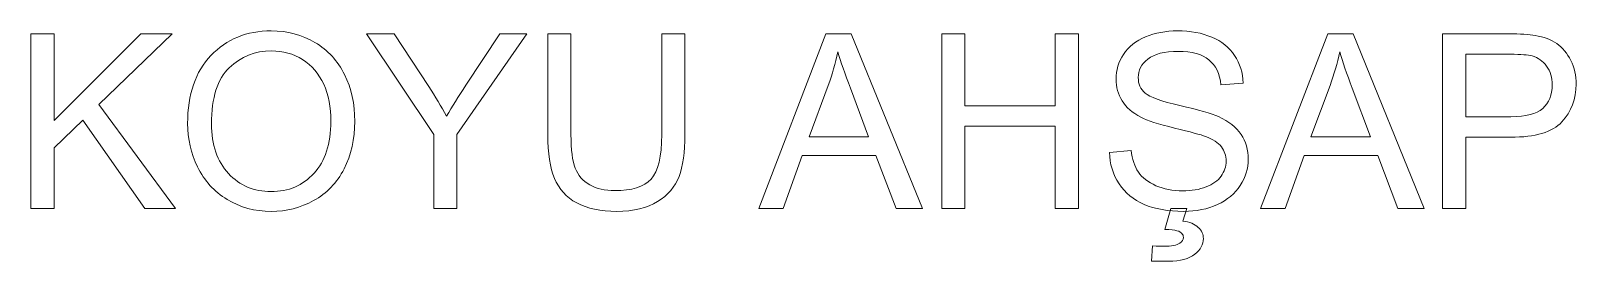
# Model space of a CAD drawing. Header units: millimetres. Extents: x -1381 to 521, y -496 to 496.
# Drawn here: x -1381.3 to -1046.3, y 373.7 to 423.7 of the extents above; entities that cross this region are included whole.
import ezdxf

# ---------------------------------------------------------------- set-up
doc = ezdxf.new("R2010")
doc.units = ezdxf.units.MM
doc.header["$MEASUREMENT"] = 0
doc.layers.add('layer 1', color=7, linetype='Continuous')

msp = doc.modelspace()

# ---------------------------------------------------------------- linework, layer by layer
at = {"layer": 'layer 1', "color": 250, "lineweight": 9}
for points, knots in [([(-1381.2794, 385.1289), (-1381.2794, 385.1289), (-1381.2794, 423.0173), (-1381.2794, 423.0173), (-1381.2794, 423.0173), (-1381.2794, 423.0173), (-1376.2523, 423.0173), (-1376.2523, 423.0173), (-1376.2523, 423.0173), (-1376.2523, 423.0173), (-1376.2523, 404.2318), (-1376.2523, 404.2318), (-1376.2523, 404.2318), (-1376.2523, 404.2318), (-1357.4316, 423.0173), (-1357.4316, 423.0173), (-1357.4316, 423.0173), (-1357.4316, 423.0173), (-1350.6406, 423.0173), (-1350.6406, 423.0173), (-1350.6406, 423.0173), (-1350.6406, 423.0173), (-1366.5333, 407.6538), (-1366.5333, 407.6538), (-1366.5333, 407.6538), (-1366.5333, 407.6538), (-1349.9527, 385.1289), (-1349.9527, 385.1289), (-1349.9527, 385.1289), (-1349.9527, 385.1289), (-1356.5673, 385.1289), (-1356.5673, 385.1289), (-1356.5673, 385.1289), (-1356.5673, 385.1289), (-1370.0522, 404.2495), (-1370.0522, 404.2495), (-1370.0522, 404.2495), (-1370.0522, 404.2495), (-1376.2523, 398.2522), (-1376.2523, 398.2522), (-1376.2523, 398.2522), (-1376.2523, 398.2522), (-1376.2523, 385.1289), (-1376.2523, 385.1289), (-1376.2523, 385.1289), (-1376.2523, 385.1289), (-1381.2794, 385.1289), (-1381.2794, 385.1289)], [0, 0, 0, 0, 0.07692308, 0.07692308, 0.07692308, 0.07692308, 0.15384615, 0.15384615, 0.15384615, 0.15384615, 0.23076923, 0.23076923, 0.23076923, 0.23076923, 0.30769231, 0.30769231, 0.30769231, 0.30769231, 0.38461538, 0.38461538, 0.38461538, 0.38461538, 0.46153846, 0.46153846, 0.46153846, 0.46153846, 0.53846154, 0.53846154, 0.53846154, 0.53846154, 0.61538462, 0.61538462, 0.61538462, 0.61538462, 0.69230769, 0.69230769, 0.69230769, 0.69230769, 0.76923077, 0.76923077, 0.76923077, 0.76923077, 0.84615385, 0.84615385, 0.84615385, 0.84615385, 1, 1, 1, 1]), ([(-1347.3069, 403.5704), (-1347.3069, 409.8498), (-1345.6136, 414.7711), (-1342.2357, 418.3253), (-1342.2357, 418.3253), (-1338.8579, 421.8795), (-1334.5011, 423.6523), (-1329.1565, 423.6523), (-1329.1565, 423.6523), (-1325.6551, 423.6523), (-1322.5066, 422.8144), (-1319.6932, 421.1475), (-1319.6932, 421.1475), (-1316.8886, 419.4807), (-1314.7455, 417.1523), (-1313.2726, 414.1625), (-1313.2726, 414.1625), (-1311.7998, 411.1815), (-1311.059, 407.7949), (-1311.059, 404.0113), (-1311.059, 404.0113), (-1311.059, 400.1749), (-1311.8351, 396.7353), (-1313.3873, 393.7102), (-1313.3873, 393.7102), (-1314.9395, 390.6763), (-1317.1356, 388.3833), (-1319.9754, 386.8311), (-1319.9754, 386.8311), (-1322.8241, 385.27), (-1325.8933, 384.4939), (-1329.1829, 384.4939), (-1329.1829, 384.4939), (-1332.7548, 384.4939), (-1335.9386, 385.3582), (-1338.752, 387.078), (-1338.752, 387.078), (-1341.5566, 388.7978), (-1343.6909, 391.1437), (-1345.1373, 394.1247), (-1345.1373, 394.1247), (-1346.5837, 397.0969), (-1347.3069, 400.2454), (-1347.3069, 403.5704)], [0, 0, 0, 0, 0.08333333, 0.08333333, 0.08333333, 0.08333333, 0.16666667, 0.16666667, 0.16666667, 0.16666667, 0.25, 0.25, 0.25, 0.25, 0.33333333, 0.33333333, 0.33333333, 0.33333333, 0.41666667, 0.41666667, 0.41666667, 0.41666667, 0.5, 0.5, 0.5, 0.5, 0.58333333, 0.58333333, 0.58333333, 0.58333333, 0.66666667, 0.66666667, 0.66666667, 0.66666667, 0.75, 0.75, 0.75, 0.75, 0.83333333, 0.83333333, 0.83333333, 0.83333333, 1, 1, 1, 1]), ([(-1293.9316, 385.1289), (-1293.9316, 385.1289), (-1293.9316, 401.1803), (-1293.9316, 401.1803), (-1293.9316, 401.1803), (-1293.9316, 401.1803), (-1308.5366, 423.0173), (-1308.5366, 423.0173), (-1308.5366, 423.0173), (-1308.5366, 423.0173), (-1302.5041, 423.0173), (-1302.5041, 423.0173), (-1302.5041, 423.0173), (-1302.5041, 423.0173), (-1295.0164, 411.552), (-1295.0164, 411.552), (-1295.0164, 411.552), (-1293.6229, 409.4265), (-1292.3264, 407.301), (-1291.1446, 405.1754), (-1291.1446, 405.1754), (-1289.9893, 407.1599), (-1288.587, 409.3824), (-1286.9554, 411.8518), (-1286.9554, 411.8518), (-1286.9554, 411.8518), (-1279.6176, 423.0173), (-1279.6176, 423.0173), (-1279.6176, 423.0173), (-1279.6176, 423.0173), (-1273.7703, 423.0173), (-1273.7703, 423.0173), (-1273.7703, 423.0173), (-1273.7703, 423.0173), (-1288.9045, 401.1803), (-1288.9045, 401.1803), (-1288.9045, 401.1803), (-1288.9045, 401.1803), (-1288.9045, 385.1289), (-1288.9045, 385.1289), (-1288.9045, 385.1289), (-1288.9045, 385.1289), (-1293.9316, 385.1289), (-1293.9316, 385.1289)], [0, 0, 0, 0, 0.08333333, 0.08333333, 0.08333333, 0.08333333, 0.16666667, 0.16666667, 0.16666667, 0.16666667, 0.25, 0.25, 0.25, 0.25, 0.33333333, 0.33333333, 0.33333333, 0.33333333, 0.41666667, 0.41666667, 0.41666667, 0.41666667, 0.5, 0.5, 0.5, 0.5, 0.58333333, 0.58333333, 0.58333333, 0.58333333, 0.66666667, 0.66666667, 0.66666667, 0.66666667, 0.75, 0.75, 0.75, 0.75, 0.83333333, 0.83333333, 0.83333333, 0.83333333, 1, 1, 1, 1]), ([(-1244.4986, 423.0173), (-1244.4986, 423.0173), (-1239.4715, 423.0173), (-1239.4715, 423.0173), (-1239.4715, 423.0173), (-1239.4715, 423.0173), (-1239.4715, 401.1362), (-1239.4715, 401.1362), (-1239.4715, 401.1362), (-1239.4715, 397.3262), (-1239.9036, 394.3011), (-1240.7591, 392.061), (-1240.7591, 392.061), (-1241.6234, 389.8296), (-1243.1757, 388.004), (-1245.4158, 386.6017), (-1245.4158, 386.6017), (-1247.6648, 385.1995), (-1250.6016, 384.4939), (-1254.2529, 384.4939), (-1254.2529, 384.4939), (-1257.7895, 384.4939), (-1260.6911, 385.1024), (-1262.9401, 386.3283), (-1262.9401, 386.3283), (-1265.1978, 387.5542), (-1266.803, 389.3181), (-1267.7643, 391.6377), (-1267.7643, 391.6377), (-1268.7256, 393.9571), (-1269.2107, 397.1234), (-1269.2107, 401.1362), (-1269.2107, 401.1362), (-1269.2107, 401.1362), (-1269.2107, 423.0173), (-1269.2107, 423.0173), (-1269.2107, 423.0173), (-1269.2107, 423.0173), (-1264.1836, 423.0173), (-1264.1836, 423.0173), (-1264.1836, 423.0173), (-1264.1836, 423.0173), (-1264.1836, 401.145), (-1264.1836, 401.145), (-1264.1836, 401.145), (-1264.1836, 397.8554), (-1263.8749, 395.4211), (-1263.2664, 393.869), (-1263.2664, 393.869), (-1262.6578, 392.3079), (-1261.6171, 391.0997), (-1260.1266, 390.2618), (-1260.1266, 390.2618), (-1258.645, 389.4152), (-1256.8282, 388.9918), (-1254.685, 388.9918), (-1254.685, 388.9918), (-1251.0162, 388.9918), (-1248.3968, 389.8296), (-1246.8357, 391.4965), (-1246.8357, 391.4965), (-1245.2747, 393.1722), (-1244.4986, 396.3825), (-1244.4986, 401.145), (-1244.4986, 401.145), (-1244.4986, 401.145), (-1244.4986, 423.0173), (-1244.4986, 423.0173)], [0, 0, 0, 0, 0.05555556, 0.05555556, 0.05555556, 0.05555556, 0.11111111, 0.11111111, 0.11111111, 0.11111111, 0.16666667, 0.16666667, 0.16666667, 0.16666667, 0.22222222, 0.22222222, 0.22222222, 0.22222222, 0.27777778, 0.27777778, 0.27777778, 0.27777778, 0.33333333, 0.33333333, 0.33333333, 0.33333333, 0.38888889, 0.38888889, 0.38888889, 0.38888889, 0.44444444, 0.44444444, 0.44444444, 0.44444444, 0.5, 0.5, 0.5, 0.5, 0.55555556, 0.55555556, 0.55555556, 0.55555556, 0.61111111, 0.61111111, 0.61111111, 0.61111111, 0.66666667, 0.66666667, 0.66666667, 0.66666667, 0.72222222, 0.72222222, 0.72222222, 0.72222222, 0.77777778, 0.77777778, 0.77777778, 0.77777778, 0.83333333, 0.83333333, 0.83333333, 0.83333333, 0.88888889, 0.88888889, 0.88888889, 0.88888889, 1, 1, 1, 1]), ([(-1223.473, 385.1289), (-1223.473, 385.1289), (-1208.9385, 423.0173), (-1208.9385, 423.0173), (-1208.9385, 423.0173), (-1208.9385, 423.0173), (-1203.4264, 423.0173), (-1203.4264, 423.0173), (-1203.4264, 423.0173), (-1203.4264, 423.0173), (-1188.0011, 385.1289), (-1188.0011, 385.1289), (-1188.0011, 385.1289), (-1188.0011, 385.1289), (-1193.7073, 385.1289), (-1193.7073, 385.1289), (-1193.7073, 385.1289), (-1193.7073, 385.1289), (-1198.0906, 396.6118), (-1198.0906, 396.6118), (-1198.0906, 396.6118), (-1198.0906, 396.6118), (-1214.045, 396.6118), (-1214.045, 396.6118), (-1214.045, 396.6118), (-1214.045, 396.6118), (-1218.1548, 385.1289), (-1218.1548, 385.1289), (-1218.1548, 385.1289), (-1218.1548, 385.1289), (-1223.473, 385.1289), (-1223.473, 385.1289)], [0, 0, 0, 0, 0.11111111, 0.11111111, 0.11111111, 0.11111111, 0.22222222, 0.22222222, 0.22222222, 0.22222222, 0.33333333, 0.33333333, 0.33333333, 0.33333333, 0.44444444, 0.44444444, 0.44444444, 0.44444444, 0.55555556, 0.55555556, 0.55555556, 0.55555556, 0.66666667, 0.66666667, 0.66666667, 0.66666667, 0.77777778, 0.77777778, 0.77777778, 0.77777778, 1, 1, 1, 1]), ([(-1183.8119, 385.1289), (-1183.8119, 385.1289), (-1183.8119, 423.0173), (-1183.8119, 423.0173), (-1183.8119, 423.0173), (-1183.8119, 423.0173), (-1178.7849, 423.0173), (-1178.7849, 423.0173), (-1178.7849, 423.0173), (-1178.7849, 423.0173), (-1178.7849, 407.4068), (-1178.7849, 407.4068), (-1178.7849, 407.4068), (-1178.7849, 407.4068), (-1159.2057, 407.4068), (-1159.2057, 407.4068), (-1159.2057, 407.4068), (-1159.2057, 407.4068), (-1159.2057, 423.0173), (-1159.2057, 423.0173), (-1159.2057, 423.0173), (-1159.2057, 423.0173), (-1154.1786, 423.0173), (-1154.1786, 423.0173), (-1154.1786, 423.0173), (-1154.1786, 423.0173), (-1154.1786, 385.1289), (-1154.1786, 385.1289), (-1154.1786, 385.1289), (-1154.1786, 385.1289), (-1159.2057, 385.1289), (-1159.2057, 385.1289), (-1159.2057, 385.1289), (-1159.2057, 385.1289), (-1159.2057, 402.9618), (-1159.2057, 402.9618), (-1159.2057, 402.9618), (-1159.2057, 402.9618), (-1178.7849, 402.9618), (-1178.7849, 402.9618), (-1178.7849, 402.9618), (-1178.7849, 402.9618), (-1178.7849, 385.1289), (-1178.7849, 385.1289), (-1178.7849, 385.1289), (-1178.7849, 385.1289), (-1183.8119, 385.1289), (-1183.8119, 385.1289)], [0, 0, 0, 0, 0.07692308, 0.07692308, 0.07692308, 0.07692308, 0.15384615, 0.15384615, 0.15384615, 0.15384615, 0.23076923, 0.23076923, 0.23076923, 0.23076923, 0.30769231, 0.30769231, 0.30769231, 0.30769231, 0.38461538, 0.38461538, 0.38461538, 0.38461538, 0.46153846, 0.46153846, 0.46153846, 0.46153846, 0.53846154, 0.53846154, 0.53846154, 0.53846154, 0.61538462, 0.61538462, 0.61538462, 0.61538462, 0.69230769, 0.69230769, 0.69230769, 0.69230769, 0.76923077, 0.76923077, 0.76923077, 0.76923077, 0.84615385, 0.84615385, 0.84615385, 0.84615385, 1, 1, 1, 1]), ([(-1147.4493, 397.2997), (-1147.4493, 397.2997), (-1142.7397, 397.7231), (-1142.7397, 397.7231), (-1142.7397, 397.7231), (-1142.5193, 395.8181), (-1141.9989, 394.257), (-1141.1787, 393.0311), (-1141.1787, 393.0311), (-1140.3585, 391.814), (-1139.0885, 390.8262), (-1137.3687, 390.0678), (-1137.3687, 390.0678), (-1135.6489, 389.3181), (-1133.7086, 388.9389), (-1131.5567, 388.9389), (-1131.5567, 388.9389), (-1129.6429, 388.9389), (-1127.9583, 389.2211), (-1126.4943, 389.7944), (-1126.4943, 389.7944), (-1125.0303, 390.3677), (-1123.9455, 391.1526), (-1123.2311, 392.1492), (-1123.2311, 392.1492), (-1122.5167, 393.1458), (-1122.1551, 394.2306), (-1122.1551, 395.3946), (-1122.1551, 395.3946), (-1122.1551, 396.5765), (-1122.4991, 397.6084), (-1123.187, 398.4992), (-1123.187, 398.4992), (-1123.8749, 399.3811), (-1125.0127, 400.122), (-1126.6002, 400.7305), (-1126.6002, 400.7305), (-1127.6144, 401.1186), (-1129.8633, 401.7359), (-1133.347, 402.5738), (-1133.347, 402.5738), (-1136.8307, 403.4116), (-1139.2649, 404.1966), (-1140.6584, 404.9374), (-1140.6584, 404.9374), (-1142.4663, 405.8899), (-1143.8069, 407.0717), (-1144.6888, 408.474), (-1144.6888, 408.474), (-1145.5796, 409.8763), (-1146.0206, 411.455), (-1146.0206, 413.1924), (-1146.0206, 413.1924), (-1146.0206, 415.115), (-1145.4738, 416.9054), (-1144.389, 418.5633), (-1144.389, 418.5633), (-1143.3042, 420.2302), (-1141.7255, 421.4915), (-1139.6353, 422.3558), (-1139.6353, 422.3558), (-1137.5539, 423.22), (-1135.2344, 423.6523), (-1132.6856, 423.6523), (-1132.6856, 423.6523), (-1129.881, 423.6523), (-1127.4027, 423.2025), (-1125.2596, 422.2941), (-1125.2596, 422.2941), (-1123.1165, 421.3945), (-1121.4672, 420.0627), (-1120.3119, 418.2988), (-1120.3119, 418.2988), (-1119.1565, 416.5438), (-1118.5392, 414.5506), (-1118.451, 412.3281), (-1118.451, 412.3281), (-1118.451, 412.3281), (-1123.2664, 411.9577), (-1123.2664, 411.9577), (-1123.2664, 411.9577), (-1123.5222, 414.3477), (-1124.3953, 416.1557), (-1125.8858, 417.3728), (-1125.8858, 417.3728), (-1127.3763, 418.5987), (-1129.5811, 419.2073), (-1132.4915, 419.2073), (-1132.4915, 419.2073), (-1135.5254, 419.2073), (-1137.7391, 418.6516), (-1139.1238, 417.5404), (-1139.1238, 417.5404), (-1140.5084, 416.4291), (-1141.2052, 415.0886), (-1141.2052, 413.5187), (-1141.2052, 413.5187), (-1141.2052, 412.1605), (-1140.7113, 411.0404), (-1139.7323, 410.1585), (-1139.7323, 410.1585), (-1138.7622, 409.2854), (-1136.2486, 408.377), (-1132.174, 407.4597), (-1132.174, 407.4597), (-1128.0995, 406.5337), (-1125.3037, 405.7311), (-1123.7867, 405.0432), (-1123.7867, 405.0432), (-1121.5907, 404.029), (-1119.9591, 402.7502), (-1118.9096, 401.1891), (-1118.9096, 401.1891), (-1117.8601, 399.6369), (-1117.3397, 397.8465), (-1117.3397, 395.8181), (-1117.3397, 395.8181), (-1117.3397, 393.7984), (-1117.913, 391.9111), (-1119.0683, 390.1295), (-1119.0683, 390.1295), (-1120.2237, 388.348), (-1121.8729, 386.9633), (-1124.0337, 385.9756), (-1124.0337, 385.9756), (-1126.1945, 384.9878), (-1128.6198, 384.4939), (-1131.3274, 384.4939), (-1131.3274, 384.4939), (-1134.7493, 384.4939), (-1137.6156, 384.9966), (-1139.9263, 385.9932), (-1139.9263, 385.9932), (-1142.2459, 386.9898), (-1144.0538, 388.4891), (-1145.3679, 390.4999), (-1145.3679, 390.4999), (-1146.6909, 392.502), (-1147.3788, 394.7686), (-1147.4493, 397.2997)], [0, 0, 0, 0, 0.02777778, 0.02777778, 0.02777778, 0.02777778, 0.05555556, 0.05555556, 0.05555556, 0.05555556, 0.08333333, 0.08333333, 0.08333333, 0.08333333, 0.11111111, 0.11111111, 0.11111111, 0.11111111, 0.13888889, 0.13888889, 0.13888889, 0.13888889, 0.16666667, 0.16666667, 0.16666667, 0.16666667, 0.19444444, 0.19444444, 0.19444444, 0.19444444, 0.22222222, 0.22222222, 0.22222222, 0.22222222, 0.25, 0.25, 0.25, 0.25, 0.27777778, 0.27777778, 0.27777778, 0.27777778, 0.30555556, 0.30555556, 0.30555556, 0.30555556, 0.33333333, 0.33333333, 0.33333333, 0.33333333, 0.36111111, 0.36111111, 0.36111111, 0.36111111, 0.38888889, 0.38888889, 0.38888889, 0.38888889, 0.41666667, 0.41666667, 0.41666667, 0.41666667, 0.44444444, 0.44444444, 0.44444444, 0.44444444, 0.47222222, 0.47222222, 0.47222222, 0.47222222, 0.5, 0.5, 0.5, 0.5, 0.52777778, 0.52777778, 0.52777778, 0.52777778, 0.55555556, 0.55555556, 0.55555556, 0.55555556, 0.58333333, 0.58333333, 0.58333333, 0.58333333, 0.61111111, 0.61111111, 0.61111111, 0.61111111, 0.63888889, 0.63888889, 0.63888889, 0.63888889, 0.66666667, 0.66666667, 0.66666667, 0.66666667, 0.69444444, 0.69444444, 0.69444444, 0.69444444, 0.72222222, 0.72222222, 0.72222222, 0.72222222, 0.75, 0.75, 0.75, 0.75, 0.77777778, 0.77777778, 0.77777778, 0.77777778, 0.80555556, 0.80555556, 0.80555556, 0.80555556, 0.83333333, 0.83333333, 0.83333333, 0.83333333, 0.86111111, 0.86111111, 0.86111111, 0.86111111, 0.88888889, 0.88888889, 0.88888889, 0.88888889, 0.91666667, 0.91666667, 0.91666667, 0.91666667, 0.94444444, 0.94444444, 0.94444444, 0.94444444, 1, 1, 1, 1]), ([(-1114.6675, 385.1289), (-1114.6675, 385.1289), (-1100.133, 423.0173), (-1100.133, 423.0173), (-1100.133, 423.0173), (-1100.133, 423.0173), (-1094.6209, 423.0173), (-1094.6209, 423.0173), (-1094.6209, 423.0173), (-1094.6209, 423.0173), (-1079.1956, 385.1289), (-1079.1956, 385.1289), (-1079.1956, 385.1289), (-1079.1956, 385.1289), (-1084.9018, 385.1289), (-1084.9018, 385.1289), (-1084.9018, 385.1289), (-1084.9018, 385.1289), (-1089.2851, 396.6118), (-1089.2851, 396.6118), (-1089.2851, 396.6118), (-1089.2851, 396.6118), (-1105.2395, 396.6118), (-1105.2395, 396.6118), (-1105.2395, 396.6118), (-1105.2395, 396.6118), (-1109.3493, 385.1289), (-1109.3493, 385.1289), (-1109.3493, 385.1289), (-1109.3493, 385.1289), (-1114.6675, 385.1289), (-1114.6675, 385.1289)], [0, 0, 0, 0, 0.11111111, 0.11111111, 0.11111111, 0.11111111, 0.22222222, 0.22222222, 0.22222222, 0.22222222, 0.33333333, 0.33333333, 0.33333333, 0.33333333, 0.44444444, 0.44444444, 0.44444444, 0.44444444, 0.55555556, 0.55555556, 0.55555556, 0.55555556, 0.66666667, 0.66666667, 0.66666667, 0.66666667, 0.77777778, 0.77777778, 0.77777778, 0.77777778, 1, 1, 1, 1]), ([(-1075.2181, 385.1289), (-1075.2181, 385.1289), (-1075.2181, 423.0173), (-1075.2181, 423.0173), (-1075.2181, 423.0173), (-1075.2181, 423.0173), (-1060.913, 423.0173), (-1060.913, 423.0173), (-1060.913, 423.0173), (-1058.3994, 423.0173), (-1056.4768, 422.8937), (-1055.145, 422.6557), (-1055.145, 422.6557), (-1053.2841, 422.347), (-1051.7231, 421.7561), (-1050.4619, 420.8918), (-1050.4619, 420.8918), (-1049.2007, 420.0186), (-1048.1865, 418.8016), (-1047.4192, 417.2405), (-1047.4192, 417.2405), (-1046.6519, 415.6795), (-1046.2727, 413.9597), (-1046.2727, 412.0811), (-1046.2727, 412.0811), (-1046.2727, 408.8709), (-1047.2957, 406.1455), (-1049.3507, 403.9231), (-1049.3507, 403.9231), (-1051.3968, 401.6917), (-1055.1098, 400.5806), (-1060.472, 400.5806), (-1060.472, 400.5806), (-1060.472, 400.5806), (-1070.191, 400.5806), (-1070.191, 400.5806), (-1070.191, 400.5806), (-1070.191, 400.5806), (-1070.191, 385.1289), (-1070.191, 385.1289), (-1070.191, 385.1289), (-1070.191, 385.1289), (-1075.2181, 385.1289), (-1075.2181, 385.1289)], [0, 0, 0, 0, 0.08333333, 0.08333333, 0.08333333, 0.08333333, 0.16666667, 0.16666667, 0.16666667, 0.16666667, 0.25, 0.25, 0.25, 0.25, 0.33333333, 0.33333333, 0.33333333, 0.33333333, 0.41666667, 0.41666667, 0.41666667, 0.41666667, 0.5, 0.5, 0.5, 0.5, 0.58333333, 0.58333333, 0.58333333, 0.58333333, 0.66666667, 0.66666667, 0.66666667, 0.66666667, 0.75, 0.75, 0.75, 0.75, 0.83333333, 0.83333333, 0.83333333, 0.83333333, 1, 1, 1, 1]), ([(-1342.1211, 403.4822), (-1342.1211, 398.9225), (-1340.8952, 395.333), (-1338.4434, 392.7136), (-1338.4434, 392.7136), (-1335.9915, 390.0943), (-1332.9136, 388.7802), (-1329.2094, 388.7802), (-1329.2094, 388.7802), (-1325.4347, 388.7802), (-1322.339, 390.1031), (-1319.896, 392.7489), (-1319.896, 392.7489), (-1317.4619, 395.3946), (-1316.2448, 399.1518), (-1316.2448, 404.0202), (-1316.2448, 404.0202), (-1316.2448, 407.0981), (-1316.7651, 409.7881), (-1317.8058, 412.0811), (-1317.8058, 412.0811), (-1318.8465, 414.3742), (-1320.3723, 416.1557), (-1322.3743, 417.4169), (-1322.3743, 417.4169), (-1324.3851, 418.6781), (-1326.6341, 419.3131), (-1329.13, 419.3131), (-1329.13, 419.3131), (-1332.6754, 419.3131), (-1335.727, 418.096), (-1338.2846, 415.6618), (-1338.2846, 415.6618), (-1340.8422, 413.2277), (-1342.1211, 409.1707), (-1342.1211, 403.4822)], [0, 0, 0, 0, 0.1, 0.1, 0.1, 0.1, 0.2, 0.2, 0.2, 0.2, 0.3, 0.3, 0.3, 0.3, 0.4, 0.4, 0.4, 0.4, 0.5, 0.5, 0.5, 0.5, 0.6, 0.6, 0.6, 0.6, 0.7, 0.7, 0.7, 0.7, 0.8, 0.8, 0.8, 0.8, 1, 1, 1, 1]), ([(-1212.5721, 400.6864), (-1212.5721, 400.6864), (-1199.6605, 400.6864), (-1199.6605, 400.6864), (-1199.6605, 400.6864), (-1199.6605, 400.6864), (-1203.6116, 411.1904), (-1203.6116, 411.1904), (-1203.6116, 411.1904), (-1204.8022, 414.383), (-1205.7018, 417.02), (-1206.328, 419.1014), (-1206.328, 419.1014), (-1206.8483, 416.632), (-1207.545, 414.2066), (-1208.4182, 411.8077), (-1208.4182, 411.8077), (-1208.4182, 411.8077), (-1212.5721, 400.6864), (-1212.5721, 400.6864)], [0, 0, 0, 0, 0.16666667, 0.16666667, 0.16666667, 0.16666667, 0.33333333, 0.33333333, 0.33333333, 0.33333333, 0.5, 0.5, 0.5, 0.5, 0.66666667, 0.66666667, 0.66666667, 0.66666667, 1, 1, 1, 1]), ([(-1103.7666, 400.6864), (-1103.7666, 400.6864), (-1090.855, 400.6864), (-1090.855, 400.6864), (-1090.855, 400.6864), (-1090.855, 400.6864), (-1094.8061, 411.1904), (-1094.8061, 411.1904), (-1094.8061, 411.1904), (-1095.9967, 414.383), (-1096.8963, 417.02), (-1097.5225, 419.1014), (-1097.5225, 419.1014), (-1098.0428, 416.632), (-1098.7395, 414.2066), (-1099.6127, 411.8077), (-1099.6127, 411.8077), (-1099.6127, 411.8077), (-1103.7666, 400.6864), (-1103.7666, 400.6864)], [0, 0, 0, 0, 0.16666667, 0.16666667, 0.16666667, 0.16666667, 0.33333333, 0.33333333, 0.33333333, 0.33333333, 0.5, 0.5, 0.5, 0.5, 0.66666667, 0.66666667, 0.66666667, 0.66666667, 1, 1, 1, 1]), ([(-1070.191, 405.0256), (-1070.191, 405.0256), (-1060.4014, 405.0256), (-1060.4014, 405.0256), (-1060.4014, 405.0256), (-1057.1559, 405.0256), (-1054.8628, 405.6253), (-1053.4958, 406.8336), (-1053.4958, 406.8336), (-1052.1376, 408.0418), (-1051.4585, 409.7352), (-1051.4585, 411.9312), (-1051.4585, 411.9312), (-1051.4585, 413.5099), (-1051.8554, 414.8681), (-1052.658, 415.997), (-1052.658, 415.997), (-1053.4605, 417.1258), (-1054.5189, 417.8755), (-1055.8241, 418.2371), (-1055.8241, 418.2371), (-1056.6708, 418.4576), (-1058.2319, 418.5723), (-1060.4985, 418.5723), (-1060.4985, 418.5723), (-1060.4985, 418.5723), (-1070.191, 418.5723), (-1070.191, 418.5723), (-1070.191, 418.5723), (-1070.191, 418.5723), (-1070.191, 405.0256), (-1070.191, 405.0256)], [0, 0, 0, 0, 0.11111111, 0.11111111, 0.11111111, 0.11111111, 0.22222222, 0.22222222, 0.22222222, 0.22222222, 0.33333333, 0.33333333, 0.33333333, 0.33333333, 0.44444444, 0.44444444, 0.44444444, 0.44444444, 0.55555556, 0.55555556, 0.55555556, 0.55555556, 0.66666667, 0.66666667, 0.66666667, 0.66666667, 0.77777778, 0.77777778, 0.77777778, 0.77777778, 1, 1, 1, 1]), ([(-1135.4549, 380.5781), (-1135.4549, 380.5781), (-1134.1143, 385.1289), (-1134.1143, 385.1289), (-1134.1143, 385.1289), (-1134.1143, 385.1289), (-1130.6747, 385.1289), (-1130.6747, 385.1289), (-1130.6747, 385.1289), (-1130.6747, 385.1289), (-1131.5302, 382.3772), (-1131.5302, 382.3772), (-1131.5302, 382.3772), (-1130.0574, 382.2008), (-1128.9461, 381.7511), (-1128.1965, 381.019), (-1128.1965, 381.019), (-1127.4468, 380.2958), (-1127.0764, 379.4845), (-1127.0764, 378.5937), (-1127.0764, 378.5937), (-1127.0764, 377.306), (-1127.7026, 376.1683), (-1128.9549, 375.1806), (-1128.9549, 375.1806), (-1130.1985, 374.1928), (-1132.0859, 373.6989), (-1134.5994, 373.6989), (-1134.5994, 373.6989), (-1136.0193, 373.6989), (-1137.2717, 373.6989), (-1138.3477, 373.6989), (-1138.3477, 373.6989), (-1138.3477, 373.6989), (-1138.0831, 376.9797), (-1138.0831, 376.9797), (-1138.0831, 376.9797), (-1136.963, 376.9445), (-1136.1516, 376.9268), (-1135.6224, 376.9268), (-1135.6224, 376.9268), (-1133.9909, 376.9268), (-1132.8355, 377.1473), (-1132.174, 377.5971), (-1132.174, 377.5971), (-1131.6713, 377.941), (-1131.4156, 378.3556), (-1131.4156, 378.8583), (-1131.4156, 378.8583), (-1131.4156, 379.167), (-1131.5126, 379.4404), (-1131.7154, 379.6785), (-1131.7154, 379.6785), (-1131.9095, 379.9166), (-1132.2711, 380.1283), (-1132.8002, 380.2958), (-1132.8002, 380.2958), (-1133.3382, 380.4634), (-1134.2202, 380.5604), (-1135.4549, 380.5781)], [0, 0, 0, 0, 0.0625, 0.0625, 0.0625, 0.0625, 0.125, 0.125, 0.125, 0.125, 0.1875, 0.1875, 0.1875, 0.1875, 0.25, 0.25, 0.25, 0.25, 0.3125, 0.3125, 0.3125, 0.3125, 0.375, 0.375, 0.375, 0.375, 0.4375, 0.4375, 0.4375, 0.4375, 0.5, 0.5, 0.5, 0.5, 0.5625, 0.5625, 0.5625, 0.5625, 0.625, 0.625, 0.625, 0.625, 0.6875, 0.6875, 0.6875, 0.6875, 0.75, 0.75, 0.75, 0.75, 0.8125, 0.8125, 0.8125, 0.8125, 0.875, 0.875, 0.875, 0.875, 1, 1, 1, 1])]:
    msp.add_open_spline(points, degree=3, knots=knots, dxfattribs=at)

doc.saveas('drawing.dxf')
